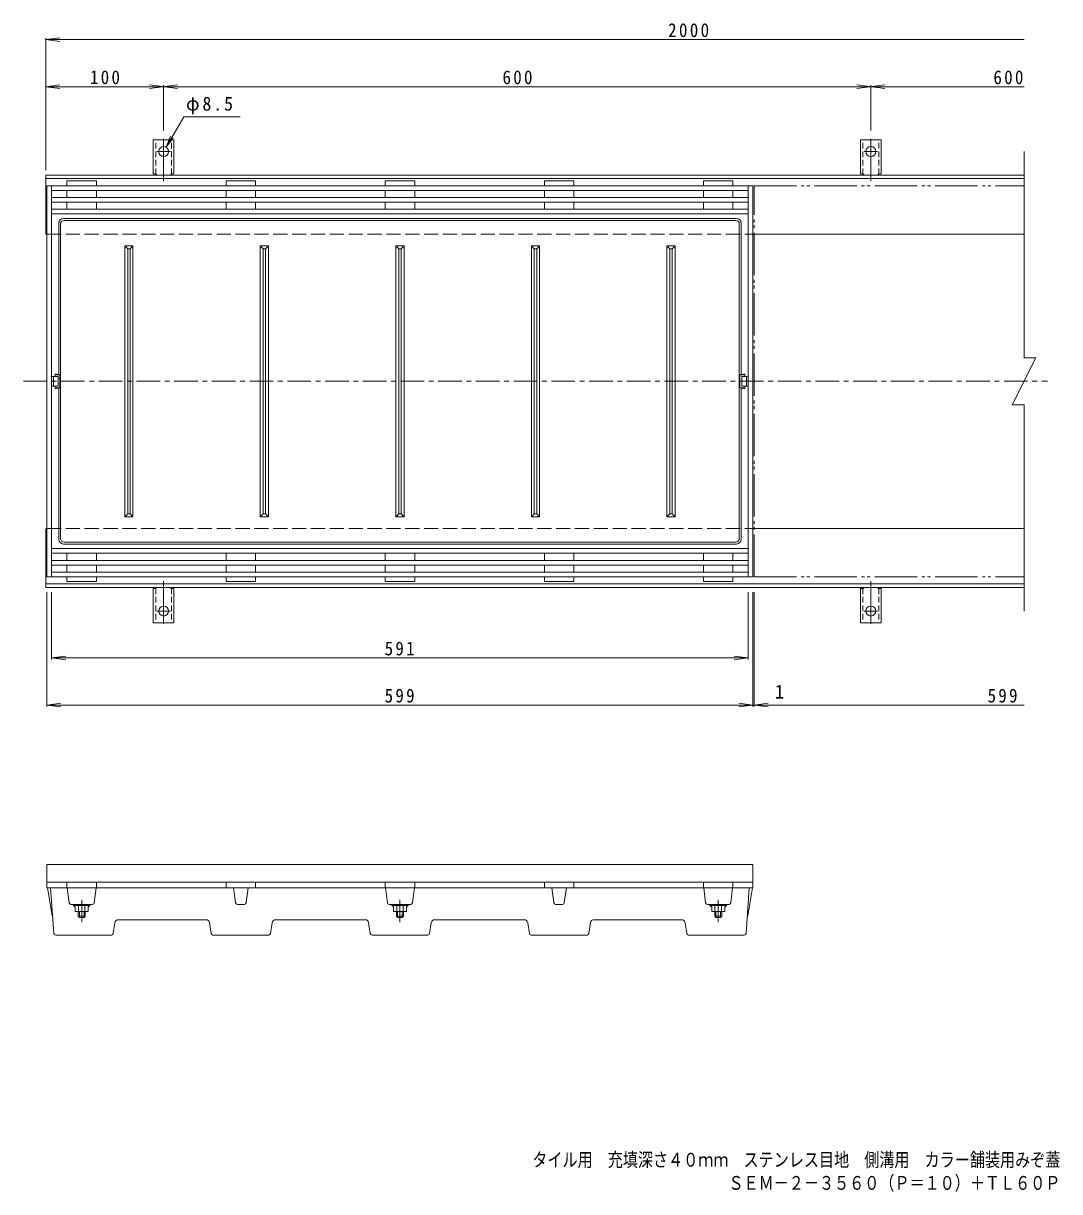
# Model space of a CAD drawing. Units: millimetres, scale not verified. Extents: x -741 to 736, y -548 to 443.
# Drawn here: x -741 to 138, y -548 to 443 of the extents above; entities that cross this region are included whole.
import ezdxf
from ezdxf.enums import TextEntityAlignment as Align

# ---------------------------------------------------------------- set-up
doc = ezdxf.new("R2010")
doc.units = ezdxf.units.MM
doc.header["$LTSCALE"] = 4
for name, pattern in [('CHAIN1', [8, 5, -1, 1, -1]), ('CHAIN2', [12, 9, -1, 1, -1]), ('DASHED1', [1.8, 1.2, -0.6]), ('DASHED3', [4, 3, -1]), ('DOUBLE_CHAIN2', [12.8, 9, -1, 0.6, -0.6, 0.6, -1])]:
    doc.linetypes.add(name, pattern=pattern)
for name, color, linetype, lineweight in [('0-0', 3, 'Continuous', 9), ('0-1', 2, 'Continuous', 9), ('0-5', 7, 'Continuous', 9), ('0-F', 7, 'Continuous', 9)]:
    doc.layers.add(name, color=color, linetype=linetype, lineweight=lineweight)
doc.layers.add('F-5', color=2, linetype='Continuous')
doc.styles.add('ＭＳ ゴシック', font='')
doc.styles.get('ＭＳ ゴシック').set_extended_font_data('MS Gothic')

msp = doc.modelspace()

# ---------------------------------------------------------------- linework, layer by layer
at = {"layer": '0-0'}
for p, q in [((-704.163, 309.405), (-679.163, 309.405)), ((-704.163, 309.405), (-704.163, 305.405)), ((-679.163, 309.405), (-679.163, 305.405)), ((-569.163, 309.405), (-544.163, 309.405)), ((-569.163, 309.405), (-569.163, 305.405)), ((-544.163, 309.405), (-544.163, 305.405)), ((-434.163, 309.405), (-409.163, 309.405)), ((-434.163, 309.405), (-434.163, 305.405)), ((-409.163, 309.405), (-409.163, 305.405)), ((-274.163, 309.405), (-299.163, 309.405)), ((-299.163, 309.405), (-299.163, 305.405)), ((-274.163, 309.405), (-274.163, 305.405)), ((-139.163, 309.405), (-164.163, 309.405)), ((-164.163, 309.405), (-164.163, 305.405)), ((-139.163, 309.405), (-139.163, 305.405)), ((-721.163, 305.405), (-122.163, 305.405)), ((-721.163, -26.595), (-721.163, 305.405)), ((-717.163, -26.595), (-717.163, 305.405)), ((-717.163, 301.405), (-126.163, 301.405)), ((-704.163, 301.405), (-704.163, 295.405)), ((-679.163, 301.405), (-679.163, 295.405)), ((-569.163, 301.405), (-569.163, 295.405)), ((-544.163, 301.405), (-544.163, 295.405)), ((-434.163, 301.405), (-434.163, 295.405)), ((-409.163, 301.405), (-409.163, 295.405)), ((-299.163, 301.405), (-299.163, 295.405)), ((-274.163, 301.405), (-274.163, 295.405)), ((-164.163, 301.405), (-164.163, 295.405)), ((-139.163, 301.405), (-139.163, 295.405)), ((-126.163, -26.595), (-126.163, 305.405)), ((-122.163, -26.595), (-122.163, 305.405)), ((-717.163, 295.405), (-126.163, 295.405)), ((-717.163, 291.405), (-126.163, 291.405)), ((-704.163, 291.405), (-704.163, 285.405)), ((-679.163, 291.405), (-679.163, 285.405)), ((-569.163, 291.405), (-569.163, 285.405)), ((-544.163, 291.405), (-544.163, 285.405)), ((-434.163, 291.405), (-434.163, 285.405)), ((-409.163, 291.405), (-409.163, 285.405)), ((-299.163, 291.405), (-299.163, 285.405)), ((-274.163, 291.405), (-274.163, 285.405)), ((-164.163, 291.405), (-164.163, 285.405)), ((-139.163, 291.405), (-139.163, 285.405)), ((-717.163, 285.405), (-126.163, 285.405)), ((-717.163, 281.405), (-126.163, 281.405)), ((-711.145, 273.536), (-711.145, 145.071)), ((-709.574, 272.886), (-709.574, 5.925)), ((-707.145, 277.536), (-136.181, 277.536)), ((-706.574, 275.886), (-136.752, 275.886)), ((-133.752, 272.886), (-133.752, 5.925)), ((-132.181, 273.536), (-132.181, 145.071)), ((-655.163, 254.405), (-648.163, 254.405)), ((-655.163, 24.405), (-655.163, 254.405)), ((-655.163, 254.405), (-652.663, 251.905)), ((-652.663, 251.905), (-650.663, 251.905)), ((-652.663, 26.905), (-652.663, 251.905)), ((-648.163, 254.405), (-650.663, 251.905)), ((-650.663, 26.905), (-650.663, 251.905)), ((-648.163, 24.405), (-648.163, 254.405)), ((-540.163, 254.405), (-533.163, 254.405)), ((-540.163, 24.405), (-540.163, 254.405)), ((-540.163, 254.405), (-537.663, 251.905)), ((-537.663, 251.905), (-535.663, 251.905)), ((-537.663, 26.905), (-537.663, 251.905)), ((-533.163, 254.405), (-535.663, 251.905)), ((-535.663, 26.905), (-535.663, 251.905)), ((-533.163, 24.405), (-533.163, 254.405)), ((-425.163, 24.405), (-425.163, 254.405)), ((-425.163, 254.405), (-422.663, 251.905)), ((-425.163, 254.405), (-418.163, 254.405)), ((-422.663, 26.905), (-422.663, 251.905)), ((-422.663, 251.905), (-420.663, 251.905)), ((-418.163, 254.405), (-420.663, 251.905)), ((-420.663, 26.905), (-420.663, 251.905)), ((-418.163, 24.405), (-418.163, 254.405)), ((-310.163, 24.405), (-310.163, 254.405)), ((-303.163, 254.405), (-310.163, 254.405)), ((-310.163, 254.405), (-307.663, 251.905)), ((-307.663, 26.905), (-307.663, 251.905)), ((-305.663, 251.905), (-307.663, 251.905)), ((-303.163, 254.405), (-305.663, 251.905)), ((-305.663, 26.905), (-305.663, 251.905)), ((-303.163, 24.405), (-303.163, 254.405)), ((-195.163, 24.405), (-195.163, 254.405)), ((-188.163, 254.405), (-195.163, 254.405)), ((-195.163, 254.405), (-192.663, 251.905)), ((-192.663, 26.905), (-192.663, 251.905)), ((-190.663, 251.905), (-192.663, 251.905)), ((-188.163, 254.405), (-190.663, 251.905)), ((-190.663, 26.905), (-190.663, 251.905)), ((-188.163, 24.405), (-188.163, 254.405)), ((-717.163, 143.405), (-711.663, 143.405)), ((-715.663, 135.405), (-715.663, 143.405)), ((-714.153, 145.405), (-714.153, 143.405)), ((-711.663, 135.405), (-711.663, 143.405)), ((-710.145, 133.905), (-710.145, 144.905)), ((-133.181, 133.905), (-133.181, 144.905)), ((-131.663, 135.405), (-131.663, 143.405)), ((-126.163, 143.405), (-131.663, 143.405)), ((-129.173, 145.405), (-129.173, 143.405)), ((-127.663, 135.405), (-127.663, 143.405)), ((-717.163, 135.405), (-711.663, 135.405)), ((-714.153, 133.405), (-714.153, 135.405)), ((-711.145, 5.275), (-711.145, 133.739)), ((-132.181, 5.275), (-132.181, 133.739)), ((-126.163, 135.405), (-131.663, 135.405)), ((-129.173, 133.405), (-129.173, 135.405)), ((-655.163, 24.405), (-652.663, 26.905)), ((-655.163, 24.405), (-648.163, 24.405)), ((-652.663, 26.905), (-650.663, 26.905)), ((-648.163, 24.405), (-650.663, 26.905)), ((-540.163, 24.405), (-537.663, 26.905)), ((-540.163, 24.405), (-533.163, 24.405)), ((-537.663, 26.905), (-535.663, 26.905)), ((-533.163, 24.405), (-535.663, 26.905)), ((-425.163, 24.405), (-422.663, 26.905)), ((-425.163, 24.405), (-418.163, 24.405)), ((-422.663, 26.905), (-420.663, 26.905)), ((-418.163, 24.405), (-420.663, 26.905)), ((-310.163, 24.405), (-307.663, 26.905)), ((-303.163, 24.405), (-310.163, 24.405)), ((-305.663, 26.905), (-307.663, 26.905)), ((-303.163, 24.405), (-305.663, 26.905)), ((-195.163, 24.405), (-192.663, 26.905)), ((-188.163, 24.405), (-195.163, 24.405)), ((-190.663, 26.905), (-192.663, 26.905)), ((-188.163, 24.405), (-190.663, 26.905)), ((-707.145, 1.275), (-136.181, 1.275)), ((-706.574, 2.925), (-136.752, 2.925)), ((-717.163, -2.595), (-126.163, -2.595)), ((-717.163, -6.595), (-126.163, -6.595)), ((-704.163, -12.595), (-704.163, -6.595)), ((-679.163, -12.595), (-679.163, -6.595)), ((-569.163, -12.595), (-569.163, -6.595)), ((-544.163, -12.595), (-544.163, -6.595)), ((-434.163, -12.595), (-434.163, -6.595)), ((-409.163, -12.595), (-409.163, -6.595)), ((-299.163, -12.595), (-299.163, -6.595)), ((-274.163, -12.595), (-274.163, -6.595)), ((-164.163, -12.595), (-164.163, -6.595)), ((-139.163, -12.595), (-139.163, -6.595)), ((-717.163, -12.595), (-126.163, -12.595)), ((-717.163, -16.595), (-126.163, -16.595)), ((-704.163, -22.595), (-704.163, -16.595)), ((-679.163, -22.595), (-679.163, -16.595)), ((-569.163, -22.595), (-569.163, -16.595)), ((-544.163, -22.595), (-544.163, -16.595)), ((-434.163, -22.595), (-434.163, -16.595)), ((-409.163, -22.595), (-409.163, -16.595)), ((-299.163, -22.595), (-299.163, -16.595)), ((-274.163, -22.595), (-274.163, -16.595)), ((-164.163, -22.595), (-164.163, -16.595)), ((-139.163, -22.595), (-139.163, -16.595)), ((-721.163, -26.595), (-122.163, -26.595)), ((-717.163, -22.595), (-126.163, -22.595)), ((-704.163, -30.595), (-704.163, -26.595)), ((-679.163, -30.595), (-679.163, -26.595)), ((-569.163, -30.595), (-569.163, -26.595)), ((-544.163, -30.595), (-544.163, -26.595)), ((-434.163, -30.595), (-434.163, -26.595)), ((-409.163, -30.595), (-409.163, -26.595)), ((-299.163, -30.595), (-299.163, -26.595)), ((-274.163, -30.595), (-274.163, -26.595)), ((-164.163, -30.595), (-164.163, -26.595)), ((-139.163, -30.595), (-139.163, -26.595)), ((-704.163, -30.595), (-679.163, -30.595)), ((-569.163, -30.595), (-544.163, -30.595)), ((-434.163, -30.595), (-409.163, -30.595)), ((-274.163, -30.595), (-299.163, -30.595)), ((-139.163, -30.595), (-164.163, -30.595)), ((-122.163, -270.595), (-721.163, -270.595)), ((-721.163, -290.595), (-721.163, -270.595)), ((-122.163, -290.595), (-122.163, -270.595)), ((-122.163, -285.595), (-721.163, -285.595)), ((-704.163, -285.595), (-704.163, -290.595)), ((-679.163, -285.595), (-679.163, -290.595)), ((-569.163, -285.595), (-569.163, -290.595)), ((-544.163, -285.595), (-544.163, -290.595)), ((-434.163, -285.595), (-434.163, -290.595)), ((-409.163, -285.595), (-409.163, -290.595)), ((-299.163, -285.595), (-299.163, -290.595)), ((-274.163, -285.595), (-274.163, -290.595)), ((-164.163, -285.595), (-164.163, -290.595)), ((-139.163, -285.595), (-139.163, -290.595)), ((-122.163, -290.595), (-721.163, -290.595)), ((-720.813, -290.595), (-716.671, -314.284)), ((-715.263, -329.202), (-718.02, -290.595)), ((-702.327, -303.281), (-703.913, -290.595)), ((-680.999, -303.281), (-679.413, -290.595)), ((-561.095, -303.304), (-562.882, -290.595)), ((-552.231, -303.304), (-550.444, -290.595)), ((-432.327, -303.281), (-433.913, -290.595)), ((-410.999, -303.281), (-409.413, -290.595)), ((-291.094, -303.304), (-292.882, -290.595)), ((-282.231, -303.304), (-280.444, -290.595)), ((-162.327, -303.281), (-163.913, -290.595)), ((-140.999, -303.281), (-139.413, -290.595)), ((-128.063, -329.202), (-125.306, -290.595)), ((-122.513, -290.595), (-126.655, -314.284)), ((-682.487, -304.595), (-700.839, -304.595)), ((-698.663, -304.595), (-698.663, -305.395)), ((-698.663, -305.395), (-697.188, -306.995)), ((-698.663, -305.395), (-684.663, -305.395)), ((-697.188, -306.995), (-697.188, -310.595)), ((-694.425, -305.395), (-694.425, -310.595)), ((-688.9, -305.395), (-688.9, -310.595)), ((-684.663, -305.395), (-686.138, -306.995)), ((-686.138, -306.995), (-686.138, -310.595)), ((-684.663, -304.595), (-684.663, -305.395)), ((-559.609, -304.595), (-553.717, -304.595)), ((-430.839, -304.595), (-412.487, -304.595)), ((-428.663, -304.595), (-428.663, -305.395)), ((-428.663, -305.395), (-427.188, -306.995)), ((-428.663, -305.395), (-414.663, -305.395)), ((-427.188, -306.995), (-427.188, -310.595)), ((-424.425, -305.395), (-424.425, -310.595)), ((-418.9, -305.395), (-418.9, -310.595)), ((-414.663, -305.395), (-416.138, -306.995)), ((-416.138, -306.995), (-416.138, -310.595)), ((-414.663, -304.595), (-414.663, -305.395)), ((-283.717, -304.595), (-289.609, -304.595)), ((-160.839, -304.595), (-142.487, -304.595)), ((-158.663, -304.595), (-158.663, -305.395)), ((-144.663, -305.395), (-158.663, -305.395)), ((-158.663, -305.395), (-157.188, -306.995)), ((-157.188, -306.995), (-157.188, -310.595)), ((-154.425, -305.395), (-154.425, -310.595)), ((-148.9, -305.395), (-148.9, -310.595)), ((-144.663, -305.395), (-146.138, -306.995)), ((-146.138, -306.995), (-146.138, -310.595)), ((-144.663, -304.595), (-144.663, -305.395)), ((-697.188, -310.595), (-686.138, -310.595)), ((-694.663, -310.595), (-694.663, -314.595)), ((-694.663, -314.595), (-688.663, -314.595)), ((-693.663, -310.595), (-693.663, -315.595)), ((-689.663, -310.595), (-689.663, -315.595)), ((-688.663, -314.595), (-689.663, -315.595)), ((-688.663, -310.595), (-688.663, -314.595)), ((-427.188, -310.595), (-416.138, -310.595)), ((-424.663, -310.595), (-424.663, -314.595)), ((-424.663, -314.595), (-418.663, -314.595)), ((-423.663, -310.595), (-423.663, -315.595)), ((-419.663, -310.595), (-419.663, -315.595)), ((-418.663, -314.595), (-419.663, -315.595)), ((-418.663, -310.595), (-418.663, -314.595)), ((-146.138, -310.595), (-157.188, -310.595)), ((-154.663, -310.595), (-154.663, -314.595)), ((-148.663, -314.595), (-154.663, -314.595)), ((-154.663, -314.595), (-153.663, -315.595)), ((-153.663, -310.595), (-153.663, -315.595)), ((-149.663, -310.595), (-149.663, -315.595)), ((-148.663, -310.595), (-148.663, -314.595)), ((-663.554, -320.139), (-664.967, -329.323)), ((-660.589, -317.595), (-586.237, -317.595)), ((-583.272, -320.139), (-581.859, -329.323)), ((-530.054, -320.139), (-531.467, -329.323)), ((-527.089, -317.595), (-451.237, -317.595)), ((-448.272, -320.139), (-446.859, -329.323)), ((-395.054, -320.139), (-396.467, -329.323)), ((-316.237, -317.595), (-392.089, -317.595)), ((-313.272, -320.139), (-311.859, -329.323)), ((-260.054, -320.139), (-261.467, -329.323)), ((-182.737, -317.595), (-257.089, -317.595)), ((-179.772, -320.139), (-178.359, -329.323)), ((-713.766, -330.595), (-666.45, -330.595)), ((-580.376, -330.595), (-532.95, -330.595)), ((-445.376, -330.595), (-397.95, -330.595)), ((-262.95, -330.595), (-310.376, -330.595)), ((-129.56, -330.595), (-176.876, -330.595))]:
    msp.add_line(p, q, dxfattribs=at)
at = {"layer": '0-0', "linetype": 'CHAIN1'}
for p, q in [((-741.163, 139.405), (127.837, 139.405)), ((-691.663, -300.595), (-691.663, -319.595)), ((-421.663, -300.595), (-421.663, -319.595)), ((-151.663, -300.595), (-151.663, -319.595))]:
    msp.add_line(p, q, dxfattribs=at)
at = {"layer": '0-0', "linetype": 'DOUBLE_CHAIN2'}
msp.add_line((-121.163, -26.595), (107.837, -26.595), dxfattribs=at)
msp.add_lwpolyline([(-121.163, -26.595), (-121.163, 305.405), (107.837, 305.405)], dxfattribs=at)
at = {"layer": '0-0'}
for points in [[(-714.153, 145.405), (-713.153, 144.905), (-710.145, 144.905), (-713.153, 145.405)], [(-129.173, 145.405), (-130.173, 144.905), (-133.181, 144.905), (-130.173, 145.405)], [(-714.153, 133.405), (-713.153, 133.905), (-710.145, 133.905), (-713.153, 133.405)], [(-129.173, 133.405), (-130.173, 133.905), (-133.181, 133.905), (-130.173, 133.405)]]:
    msp.add_lwpolyline(points, close=True, dxfattribs=at)
for points in [[(-694.663, -314.595), (-693.663, -315.595), (-689.663, -315.595)], [(-424.663, -314.595), (-423.663, -315.595), (-419.663, -315.595)], [(-148.663, -314.595), (-149.663, -315.595), (-153.663, -315.595)]]:
    msp.add_lwpolyline(points, dxfattribs=at)
for centre, radius, start, end in [((-707.145, 273.536), 4, 90, 180), ((-706.574, 272.886), 3, 90, 180), ((-136.752, 272.886), 3, 0, 90), ((-136.181, 273.536), 4, 0, 90), ((-707.145, 5.275), 4, 180, 270), ((-706.574, 5.925), 3, 180, 270), ((-136.752, 5.925), 3, 270, 0), ((-136.181, 5.275), 4, 270, 0), ((-700.839, -303.095), 1.5, 187.12502, 270), ((-682.487, -303.095), 1.5, 270, 352.87498), ((-559.609, -303.095), 1.5, 188.00487, 270), ((-553.717, -303.095), 1.5, 270, 351.99513), ((-430.839, -303.095), 1.5, 187.12502, 270), ((-412.487, -303.095), 1.5, 270, 352.87498), ((-289.609, -303.095), 1.5, 188.00487, 270), ((-283.717, -303.095), 1.5, 270, 351.99513), ((-160.839, -303.095), 1.5, 187.12502, 270), ((-142.487, -303.095), 1.5, 270, 352.87498), ((-712.73, -313.595), 4, 189.91936, 208.66345), ((-130.596, -313.595), 4, 331.33655, 350.08064), ((-660.589, -320.595), 3, 90, 171.25371), ((-586.237, -320.595), 3, 8.74629, 90), ((-527.089, -320.595), 3, 90, 171.25366), ((-451.237, -320.595), 3, 8.74634, 90), ((-392.089, -320.595), 3, 90, 171.25366), ((-316.237, -320.595), 3, 8.74634, 90), ((-257.089, -320.595), 3, 90, 171.25371), ((-182.737, -320.595), 3, 8.74629, 90), ((-713.766, -329.095), 1.5, 184.08511, 270), ((-666.45, -329.095), 1.5, 270, 351.254), ((-580.376, -329.095), 1.5, 188.74602, 270), ((-532.95, -329.095), 1.5, 270, 351.25409), ((-445.376, -329.095), 1.5, 188.74591, 270), ((-397.95, -329.095), 1.5, 270, 351.25409), ((-310.376, -329.095), 1.5, 188.74591, 270), ((-262.95, -329.095), 1.5, 270, 351.25398), ((-176.876, -329.095), 1.5, 188.746, 270), ((-129.56, -329.095), 1.5, 270, 355.91489)]:
    msp.add_arc(centre, radius, start, end, dxfattribs=at)
at = {"layer": '0-1'}
for p, q in [((-622.163, 344.405), (-630.913, 344.405)), ((-630.913, 315.405), (-630.913, 344.405)), ((-622.163, 344.405), (-613.413, 344.405)), ((-613.413, 315.405), (-613.413, 344.405)), ((-22.163, 344.405), (-30.913, 344.405)), ((-30.913, 315.405), (-30.913, 344.405)), ((-22.163, 344.405), (-13.413, 344.405)), ((-13.413, 315.405), (-13.413, 344.405)), ((107.837, 159.405), (107.837, 334.405)), ((-722.163, 264.405), (-722.163, 314.405)), ((-722.163, 314.405), (107.837, 314.405)), ((-722.163, 311.405), (107.837, 311.405)), ((-630.913, 315.405), (-629.663, 315.405)), ((-613.413, 315.405), (-614.663, 315.405)), ((-30.913, 315.405), (-29.663, 315.405)), ((-13.413, 315.405), (-14.663, 315.405)), ((-722.163, 264.405), (-721.163, 264.405)), ((-122.163, 264.405), (107.837, 264.405)), ((107.837, -55.595), (107.837, 119.405)), ((-722.163, 14.405), (-722.163, -35.595)), ((-722.163, 14.405), (-721.163, 14.405)), ((-122.163, 14.405), (107.837, 14.405)), ((-722.163, -32.595), (107.837, -32.595)), ((-722.163, -35.595), (107.837, -35.595)), ((-630.913, -36.595), (-630.913, -65.595)), ((-630.913, -36.595), (-629.663, -36.595)), ((-613.413, -36.595), (-614.663, -36.595)), ((-613.413, -36.595), (-613.413, -65.595)), ((-30.913, -36.595), (-30.913, -65.595)), ((-30.913, -36.595), (-29.663, -36.595)), ((-13.413, -36.595), (-14.663, -36.595)), ((-13.413, -36.595), (-13.413, -65.595)), ((-622.163, -65.595), (-630.913, -65.595)), ((-622.163, -65.595), (-613.413, -65.595)), ((-22.163, -65.595), (-30.913, -65.595)), ((-22.163, -65.595), (-13.413, -65.595))]:
    msp.add_line(p, q, dxfattribs=at)
at = {"layer": '0-1', "linetype": 'DASHED1'}
for p, q in [((-628.913, 315.259), (-628.913, 344.405)), ((-615.413, 315.259), (-615.413, 344.405)), ((-28.913, 315.259), (-28.913, 344.405)), ((-15.413, 315.259), (-15.413, 344.405)), ((-628.913, -36.449), (-628.913, -65.595)), ((-615.413, -36.449), (-615.413, -65.595)), ((-28.913, -36.449), (-28.913, -65.595)), ((-15.413, -36.449), (-15.413, -65.595))]:
    msp.add_line(p, q, dxfattribs=at)
at = {"layer": '0-1', "linetype": 'CHAIN2'}
for p, q in [((-622.163, 345.186), (-622.163, 305.405)), ((-22.163, 345.186), (-22.163, 305.405)), ((-622.163, 334.405), (-627.939, 334.405)), ((-622.163, 334.405), (-616.387, 334.405)), ((-22.163, 334.405), (-27.939, 334.405)), ((-22.163, 334.405), (-16.387, 334.405)), ((-622.163, -66.375), (-622.163, -26.595)), ((-22.163, -66.375), (-22.163, -26.595)), ((-622.163, -55.595), (-627.939, -55.595)), ((-622.163, -55.595), (-616.387, -55.595)), ((-22.163, -55.595), (-27.939, -55.595)), ((-22.163, -55.595), (-16.387, -55.595))]:
    msp.add_line(p, q, dxfattribs=at)
at = {"layer": '0-1', "linetype": 'DASHED3'}
for p, q in [((-721.163, 264.405), (-122.163, 264.405)), ((-721.163, 14.405), (-122.163, 14.405))]:
    msp.add_line(p, q, dxfattribs=at)
at = {"layer": '0-1'}
msp.add_lwpolyline([(107.837, 159.405), (117.837, 159.405), (97.837, 119.405), (107.837, 119.405)], dxfattribs=at)
for centre in [(-622.163, 334.405), (-22.163, 334.405), (-622.163, -55.595), (-22.163, -55.595)]:
    msp.add_circle(centre, 4.25, dxfattribs=at)
for centre, start, end in [((-629.663, 313.405), 30.00051, 90), ((-614.663, 313.405), 90, 149.99949), ((-29.663, 313.405), 30.00051, 90), ((-14.663, 313.405), 90, 149.99949), ((-629.663, -34.595), 270, 329.99949), ((-614.663, -34.595), 210.00051, 270), ((-29.663, -34.595), 270, 329.99949), ((-14.663, -34.595), 210.00051, 270)]:
    msp.add_arc(centre, 2, start, end, dxfattribs=at)
at = {"layer": '0-5'}
for q in [(-616.211, 347.325), (-613.95, 346.019)]:
    msp.add_line((-620.038, 338.086), q, dxfattribs=at)
msp.add_lwpolyline([(-620.038, 338.086), (-605.077, 363.999), (-557.294, 363.999)], dxfattribs=at)
at = {"layer": '0-F'}
for p, q in [((-722.163, 429.405), (-710.266, 430.972)), ((-722.163, 318.405), (-722.163, 430.605)), ((-722.163, 429.405), (-710.266, 427.839)), ((-722.163, 429.405), (107.837, 429.405)), ((-722.163, 389.405), (-710.266, 390.972)), ((-722.163, 389.405), (-710.266, 387.839)), ((-722.163, 389.405), (107.837, 389.405)), ((-610.266, 387.839), (-634.06, 390.972)), ((-610.266, 390.972), (-634.06, 387.839)), ((-622.163, 352.345), (-622.163, 390.605)), ((-10.266, 387.839), (-34.06, 390.972)), ((-10.266, 390.972), (-34.06, 387.839)), ((-22.163, 352.345), (-22.163, 390.605)), ((-721.163, -39.595), (-721.163, -136.595)), ((-717.163, -39.595), (-717.163, -96.595)), ((-126.163, -39.595), (-126.163, -96.595)), ((-122.163, -39.595), (-122.163, -136.595)), ((-121.163, -39.595), (-121.163, -136.595)), ((-717.163, -95.395), (-705.266, -93.829)), ((-717.163, -95.395), (-126.163, -95.395)), ((-717.163, -95.395), (-705.266, -96.961)), ((-126.163, -95.395), (-138.06, -93.829)), ((-126.163, -95.395), (-138.06, -96.961)), ((-721.163, -135.395), (-709.266, -133.829)), ((-721.163, -135.395), (-709.266, -136.961)), ((-721.163, -135.395), (107.837, -135.395)), ((-122.163, -135.395), (-134.06, -133.829)), ((-122.163, -135.395), (-134.06, -136.961)), ((-121.163, -135.395), (-109.266, -133.829)), ((-121.163, -135.395), (-109.266, -136.961))]:
    msp.add_line(p, q, dxfattribs=at)

# ---------------------------------------------------------------- texts
at = {"layer": '0-5', "color": 2, "insert": (-603.185, 365.999), "char_height": 11.73, "attachment_point": 7, "style": 'ＭＳ ゴシック'}
msp.add_mtext('\\T1.21;\\W0.95;φ8.5', dxfattribs=at)
at = {"layer": '0-F', "color": 2, "style": 'ＭＳ ゴシック'}
msp.add_text('1', height=11.73, dxfattribs=at).set_placement((-103.734, -133.395), align=Align.BOTTOM_LEFT)
at = {"layer": '0-F', "color": 2, "char_height": 11.73, "attachment_point": 7, "style": 'ＭＳ ゴシック'}
for s, insert in [('\\T1.28;\\W0.9;2000', (-194.145, 431.405)), ('\\T1.27;\\W0.9;100', (-684.663, 391.405)), ('\\T1.27;\\W0.9;600', (-334.663, 391.405)), ('\\T1.27;\\W0.9;600', (81.837, 391.405)), ('\\T1.27;\\W0.9;591', (-434.663, -93.395)), ('\\T1.27;\\W0.9;599', (-434.663, -133.395)), ('\\T1.27;\\W0.9;599', (76.864, -133.395))]:
    msp.add_mtext(s, dxfattribs=dict(at, insert=insert))
at = {"layer": 'F-5', "style": 'ＭＳ ゴシック', "width": 0.8}
for s, p in [('タイル用\u3000充填深さ４０ｍｍ\u3000ステンレス目地\u3000側溝用\u3000カラー舗装用みぞ蓋\u3000', (-309.363, -530.705)), ('\u3000\u3000\u3000\u3000\u3000\u3000\u3000\u3000\u3000\u3000\u3000\u3000\u3000ＳＥＭ－２－３５６０（Ｐ＝１０）＋ＴＬ６０Ｐ', (-309.363, -550.367))]:
    msp.add_text(s, height=11.73, dxfattribs=at).set_placement(p, align=Align.BOTTOM_LEFT)

doc.saveas('drawing.dxf')
